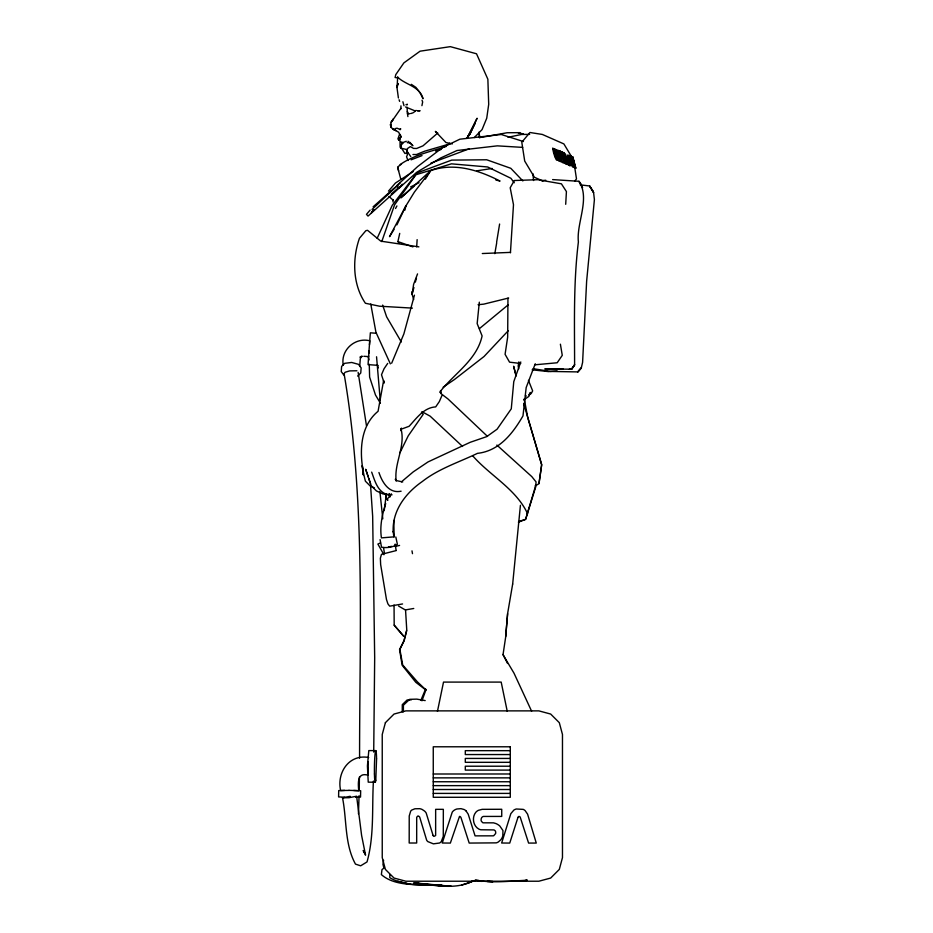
<?xml version="1.0" encoding="UTF-8"?>
<svg xmlns="http://www.w3.org/2000/svg" width="933" height="933" viewBox="0 0 933 933"><rect width="100%" height="100%" fill="white"/><g stroke="black" fill="none" stroke-linecap="round" stroke-linejoin="round"><path stroke-width="1.4" d="M376.57 758.891L375.789 780.303M402.263 711.844L402.286 704.66L407.138 699.96L411.301 699.855M403.383 711.856L403.418 705.208L409.669 699.33L416.829 699.132L425.191 700.59M393.808 520.439L394.134 537.035M359.252 790.123L359.392 777.049M359.578 758.179C359.52 630.008 365.818 500.496 344.067 373.632L345.14 372.255L349.63 370.902L356.907 370.763M373.422 781.073C371.847 807.943 374.413 835.781 367.019 861.929L360.663 865.812L355.485 864.121C344.44 844.085 346.913 819.664 342.516 797.797L350.19 796.292M373.713 752.08L374.681 657.847L372.664 516.229L370.599 486.081M358.459 813.926L359.065 795.721M507.949 298.21L507.669 337.093L505.08 354.318L509.558 362.167L520.731 363.485M368.08 761.725L368.08 773.958M407.15 107.26L407.266 112.31L407.406 111.657M505.651 636.703L507.61 613.599L512.66 584.046M368.663 355.951L368.628 356.628L363.847 356.278M565.701 204.292L566.424 191.58L561.409 183.824L537.735 179.707L514.305 180.512L510.199 187.778L513.488 204.724L510.433 252.796M416.689 246.837L417.133 239.641M369.001 351.03L368.057 364.616L377.9 365.339M368.803 353.374L370.354 332.824L375.976 333.233M343.239 365.095C340.487 349.933 355.205 337.035 369.783 340.802L369.468 344.755M359.718 366.459L360.301 358.715L361.642 356.196L359.963 357.269L362.471 356.336M535.869 484.997L525.606 519.308L518.713 521.547M402.881 101.755L404.024 105.732M407.896 116.578L407.499 113.954M392.98 201.971L393.166 199.709M479.317 302.175L477.16 323.599L482.104 335.927C476.856 360.173 453.974 373.608 439.676 392.257M397.691 76.704L397.061 87.504L398.064 83.725M520.427 505.313L512.66 584.093M507.622 613.646L505.698 636.854L503.027 654.709L513.99 673.148L531.612 711.191M384.209 510.561L386.367 493.965M385.807 498.723L386.367 494.478M539.006 483.201L541.688 464.611L527.693 417.378L524.253 398.834M383.58 860.203L382.962 864.296L383.883 868.11L382.005 869.603L381.352 874.594C391.802 883.866 408.106 884.659 421.553 884.752M496.624 242.16L499.61 224.025M518.876 361.899L518.188 366.051L518.713 368.897M494.817 253.648L496.694 242.848M400.047 142.003L400.117 147.157L400.898 148.184L407.324 149.642C404.794 148.137 409.051 154.505 406.531 156.744L408.024 160.546M402.473 142.271L402.671 143.437L397.913 138.947L399.592 134.13L398.671 132.241L392.548 128.626L395.919 130.643L394.088 129.827M421.926 105.662L422.661 101.965L422.019 100.239M437.46 711.331L443.513 682.093L501.184 682.093L507.249 711.331M409.774 143.32L409.972 142.364M399.266 243.373L397.901 241.589L399.732 233.39M404.922 210.123L405.832 206.018L414.369 192.14L430.673 170.634C454.243 162.342 478.827 170.121 500.053 181.084L495.831 179.964M389.866 874.536L389.772 877.673C400.863 884.192 414.66 885.184 427.326 884.916M401.202 145.805L400.735 147.857L401.82 142.936L406.31 141.291M398.624 170.972L397.796 166.89L401.528 164.045M406.543 630.615L403.896 640.831L399.546 649.566L402.146 665.229L415.791 682.291L425.996 690.105L425.6 689.032L420.865 700.321M413.914 287.527L412.106 294.35L413.692 299.493M415.36 282.081L416.456 277.987M400.619 128.754L400.397 129.547L396.968 128.183L395.021 128.672M414.45 295.166L403.872 333.897L391.65 363.252M385.714 503.552C382.203 514.573 379.614 526.294 381.434 537.875L393.819 536.872L393.201 531.344L393.213 532.067C392 510.864 405.563 493.079 422.264 481.545C438.65 468.669 458.873 462.301 477.463 453.356C499.237 450.966 512.753 433.53 522.981 415.896L526.177 387.557L535.262 363.73M518.375 522.165L525.606 519.401L535.694 486.968L536.043 481.894L531.787 476.6L496.869 445.076M381.76 241.6L394.566 204.852L415.92 174.774L451.409 163.835L487.632 166.972L510.876 178.273L514.258 182.775M520.789 361.969L513.768 381.655L511.272 408.829L497.091 429.203L486.699 436.632L470.232 442.289L428.025 461.928L413.272 471.853L401.435 481.836M398.018 83.527L396.863 86.699L398.403 97.977M421.949 700.811L425.914 689.919L417.366 681.801L402.706 664.984L399.884 649.38L404.187 640.668L406.788 630.451L405.575 610.462M417.541 273.894L413.611 284.343L412.106 294.35L411.989 291.667M441.915 395.557L439.35 401.552L435.699 406.893C423.85 407.546 416.538 418.287 409.109 426.288L401.097 429.238L400.805 430.614L401.423 428.119L401.097 429.238C405.587 446.779 393.808 463.654 396.198 480.985L395.335 479.189L396.047 480.495L402.706 481.964M377.165 238.288L392.28 205.26L416.829 173.06L451.712 160.103L486.688 159.776L510.794 168.302L522.853 180.932M396.887 224.888L405.832 206.018L389.504 236.679L394.076 229.343M399.977 452.68L408.246 435.828L423.209 414.334L421.459 412.386M407.068 104.893L407.371 104.263L405.972 104.706M395.545 208.502L396.91 205.936M467.13 137.944L477.078 118.246L469.859 134.247L467.13 137.944L474.967 123.436L469.859 134.247L467.795 136.031M400.875 108.38L391.067 122.48L390.892 127.296L394.158 129.862M425.343 179.194L430.673 170.634L400.817 197.866L414.194 186.005M529.163 394.472L530.48 392.466L528.789 396.478L523.611 399.93M387.685 363.415L384.046 368.757L381.504 374.739L384.163 383.055L383.615 380.547L378.075 411.278C357.84 427.92 359.333 458.126 365.409 481.195L369.993 485.778L374.471 487.959M563.287 369.141L544.837 368.932L571.602 369.211L574.6 364.838C574.576 323.984 573.352 282.734 578.39 241.939C576.256 222.964 590.449 198.612 578.985 181.305L552.628 179.591M371.194 213.109L373.911 209.972M387.848 498.397L391.324 493.802M390.682 191.218L389.656 192.396M407.22 113.453L408.083 112.392M571.602 369.211L574.6 364.838L571.602 369.211L569.352 369.153M574.681 181.095L576.489 178.926L573.62 160.138M370.098 210.123L366.482 214.345L368.034 216.083L416.608 172.372L440.901 157.864L457.007 150.516L497.312 145.851L522.667 147.391M388.455 191.137L395.475 183.008L413.156 171.579M397.773 185.259L372.045 209.447M402.31 184.221L398.799 188.011L396.7 185.679L417.727 166.506L442.825 147.391L459.864 139.192L501.278 134.492L523.425 141.524M508.345 330.62L484.052 356.499L454.383 379.568L443.14 387.195M401.831 144.114L402.776 143.146M474.291 137.548L482.058 129.617L486.734 118.211L488.705 104.333L487.866 79.235L476.518 53.776L450.324 46.65L420.083 51.187L403.861 62.908L395.802 74.57L395.091 77.509L398.508 77.94C406.252 84.903 419.873 86.559 423.034 98.7L420.142 92.973L415.896 87.375L411.301 84.32M357.666 376.116L360.744 373.013L361.141 367.859L358.494 364.337L351.694 362.459L344.697 363.322L341.618 366.424L341.233 371.579L343.869 375.101M373.107 206.823L393.796 188.443M399.872 129.617L400.549 128.976M371.649 211.861L373.69 209.995M393.388 188.967L400 183.16M399.324 186.985L391.219 194.122M437.752 132.999L423.022 145.828L416.643 148.475L413.529 148.405L410.357 146.609L407.593 148.475L406.741 150.924L410.777 156.569M413.96 112.205L416.106 110.374M479.41 328.638L508.077 304.939M400.07 164.616C413.739 155.03 430.731 151.613 446.371 146.388M529.023 394.974L531.215 393.516L532.65 390.892L528.44 380.337M535.145 485.848L538.994 483.761L541.665 464.879L523.705 403.557M400.385 139.029L398.613 139.962L400.898 136.801L399.849 138.772L400.758 137.046L400.175 134.434L400.863 136.463M410.578 186.95L419.034 182.716M407.698 152.336L404.945 153.49L401.552 148.184M417.657 816.165L416.829 817.121A2.286 2.286 0 0 0 416.689 817.74L416.678 843.012L409.19 843.012L409.225 815.99L410.637 811.244A5.68 5.68 0 0 1 411.733 810.066L414.893 808.783L419.71 808.689A9.447 9.447 0 0 1 422.206 809.494L424.515 811.034A8.84 8.84 0 0 1 426.194 813.028L432.982 835.128M380.501 542.889L377.888 544.067L383.941 554.738M475.06 880.46L467.48 883.178L473.532 880.635C454.942 890.782 433.355 884.577 413.541 883.096L441.204 885.604L426.299 884.636L430.638 884.811M430.953 163.1L469.019 148.883M411.15 159.811L422.019 155.613M473.463 881.009L476.005 880.146M410.823 113.534L413.191 112.776M461.858 884.939L468.459 882.863M435.571 151.088L441.111 149.443M508.66 298.012L483.772 304.135L478.069 304.706M396.327 550.552L381.469 554.33L380.372 558.237L380.641 564.512L386.46 599.452L387.906 603.861L389.679 606.158L402.566 603.954M395.499 546.376L399.569 545.432M507.984 137.291L521.605 134.457L529.664 134.364M481.661 137.326L507.109 132.743L520.008 132.649M527.238 880.192L524.847 880.67L527.075 880.251C510.876 880.974 493.72 883.224 477.696 880.379M388.455 546.971L391.568 546.365M401.108 491.201C388.944 493.872 382.192 482.256 378.938 472.495M413.751 608.479L405.295 609.937L398.613 606.065M407.779 114.013L409.855 113.674M476.775 170.832L492.192 168.453M392.058 494.805L389.726 495.12C377.97 493.44 375.089 481.463 371.672 472.121M541.676 180.64L545.782 180.244M534.714 364.826L557.199 362.762L562.272 355.345L560.395 344.195M557.141 370.879L548.557 371.602L532.16 369.818M510.526 252.388L482.303 253.531M344.639 790.403L340.627 790.589C336.591 772.547 349.175 753.887 368.687 757.491M355.671 797.295L360.535 797.074L360.663 790.729L348.954 790.356M426.614 884.846L422.579 884.904L441.379 885.137M510.293 750.668L465.299 750.668L465.299 754.552L510.293 754.552M510.293 758.436L465.299 758.436L465.299 762.319L510.293 762.319M510.293 766.215L465.299 766.215L465.299 770.098L510.293 770.098M433.262 774.005L510.293 773.982M433.262 777.865L510.293 777.865M433.262 781.749L510.293 781.749M433.262 785.633L510.293 785.633M433.262 789.516L510.293 789.516M349.082 790.403L338.714 790.578L338.597 796.922L344.697 797.214M433.262 793.4L510.293 793.4M433.53 884.927L441.88 885.125M437.857 885.114L441.531 885.125M375.812 750.622L368.803 750.587L367.427 765.935L368.232 782.169L375.229 782.216M368.36 775.265C357.129 771.941 358.004 782.822 358.75 790.717L353.7 790.473M412.969 154.505L416.41 154.563L424.69 151.181L449.776 143.892L449.613 143.215M417.238 110.7L420.083 110.759L417.692 110.794M412.421 308.112L379.579 306.211L365.409 303.26C352.662 284.588 352.114 259.152 359.45 238.288L365.841 230.696L367.555 230.323L380.792 241.157L418.882 246.86M479.819 880.869L475.888 880.041M431.781 885.125L451.21 886.28L415.313 882.991L431.781 885.125L430.498 884.962M407.208 142.621L409.412 142.842M389.189 494.618L382.996 493.942L376.454 490.945L371.171 485.731L368.757 478.419M518.293 132.929L523.471 133.897M580.221 184.839L589.598 185.982L593.586 192.548L594.403 199.592L586.635 281.206L582.6 362.389L581.282 367.964L577.772 371.905L550.528 371.439L533.105 368.687M482.069 881.405L478.804 880.95L479.83 881.102M342.516 797.797L348.954 797.715L356.628 796.222L361.607 835.432L365.573 855.176L363.217 850.488L364.733 853.194M452.353 143.892L445.974 142.551L435.349 131.378L437.507 133.326M414.998 110.864L405.563 106.968M397.901 241.589L412.899 246.883M542.901 181.025L534.434 177.282L524.708 161.071L521.792 142.248L529.932 132.498L542.306 134.434L563.882 143.927L572.874 158.89M525.442 395.592L526.364 396.035M422.031 411.71L430.148 416.165L462.546 446.452M440.551 393.283L447.933 398.916L487.493 436.387M393.411 200.408L388.933 196.443M408.036 141.233L412.887 145.735L410.707 143.274M472.891 456.015C490.198 475.725 516.357 489.265 527.6 513.768M385.819 497.825L387.778 499.831M385.796 498.234L387.766 500.31M465.987 810.847L468.191 814.147L475.072 835.863L493.009 835.84A2.764 2.764 0 0 0 493.755 835.676L495.563 833.589A3.37 3.37 0 0 0 495.715 832.586L495.598 831.665A2.682 2.682 0 0 0 495.295 830.988A2.542 2.542 0 0 0 495.05 830.65L494.187 830.02A2.228 2.228 0 0 0 493.639 829.915L480.915 829.775A7.476 7.476 0 0 1 478.851 829.075C473.031 825.95 471.701 817.168 475.877 812.211A8.63 8.63 0 0 1 478.384 810.334L482.163 809.331L501.732 809.273L501.732 816.422L483.586 816.433A2.193 2.193 0 0 0 483.142 816.527A2.379 2.379 0 0 0 482.524 816.818L482.303 816.993A3.405 3.405 0 0 0 481.813 817.483A4.012 4.012 0 0 0 481.125 819.244L481.101 820.224A3.126 3.126 0 0 0 481.323 821.122L482.618 822.603A2.181 2.181 0 0 0 483.411 822.824L493.534 822.848L496.064 823.606A15.243 15.243 0 0 1 499.785 825.973L502.969 830.557L502.805 835.875A11.091 11.091 0 0 1 502.012 837.904A11.534 11.534 0 0 1 500.729 839.863L498.199 842.067A7.464 7.464 0 0 1 496.181 842.861L469.194 843.07L460.867 817.261L459.911 816.422A1.26 1.26 0 0 0 459.491 816.445L450.347 843.07L442.265 843.012L452.225 812.188A7.196 7.196 0 0 1 454.009 810.38L454.488 810.066A9.365 9.365 0 0 1 456.937 808.993L460.972 808.654L464.168 809.541A7.569 7.569 0 0 1 465.987 810.847M394.181 625.168L403.476 635.968L394.181 625.168L394.053 605.004M401.33 342.003L386.624 316.835L382.658 305.091M380.419 403.231L375.486 394.997L369.62 377.095L369.258 364.232M390.356 363.858L375.929 332.241L370.763 303.995M502.992 654.453L507.575 663.48M395.814 536.976L397.376 544.277C392.91 547.391 386.845 548.114 381.55 547.228L380.081 539.624M440.516 390.589L441.332 392.851M370.588 483.889L365.678 469.264L368.278 477.02M399.102 99.761L399.616 101.382M516.229 375.917L513.616 366.237L515.704 374.646M397.668 167.427L400.735 178.914M389.236 494.455L389.912 497.091M389.213 493.58L389.901 496.321M377.632 365.304L378.285 367.94M368.185 356.476L369.036 359.928M478.886 132.486L479.994 137.757M411.989 550.855L412.491 553.666M383.498 547.531L384.431 553.117M571.078 164.616C570.529 170.949 565.293 146.878 569.282 157.759C566.413 152.091 570.868 168.313 570.401 162.96L570.891 163.648A5.586 0.723 74.4 0 1 571.136 164.744M358.132 372.36L366.471 425.775M395.219 544.604L396.093 550.272M395.172 544.114L395.592 546.948M379.918 491.796L382.798 518.83M532.871 173.585L533.583 180.524M376.547 356.768L380.244 400.385M478.967 132.241L479.445 137.699M401.003 108.776L400.933 105.861M418.299 816.072A1.306 1.306 0 0 1 418.765 816.223L419.523 816.865A2.134 2.134 0 0 1 419.768 817.355L426.673 840.236A6.484 6.484 0 0 0 427.85 841.613L433.379 843.84L439.455 843.035A6.216 6.216 0 0 0 441.262 841.613L443.28 836.376L443.338 809.331L435.653 809.331L435.641 835.536L433.903 836.411A1.784 1.784 0 0 1 433.577 836.19L433.25 835.793A1.656 1.656 0 0 1 433.029 835.362M375.789 780.28A16.153 1.073 -89.2 0 1 374.436 773.993M374.448 773.923A15.639 1.085 -89 0 1 375.241 752.558A16.188 1.085 -88.8 0 1 376.57 758.856M560.71 161.211L560.441 161.759L559.427 159.916L556.558 149.583L559.998 159.893L558.027 150.236L560.71 161.211M566.937 159.508L568.698 165.258L566.366 160.021L567.264 164.616L564.162 152.93L565.585 154.33L566.937 159.508M552.872 148.254C552.837 154.038 559.473 167.858 555.415 154.178L554.692 153.852L555.835 158.015L553.526 149.781L554.599 151.204L552.872 148.254M557.304 155.263C562.167 172.36 554.272 145.361 557.607 160.359L554.517 148.674L555.963 150.073L557.304 155.263M570.063 157.257L572.419 165.351L570.063 157.257M569.445 155.496C573.294 176.489 575.194 164.22 569.445 155.496M566.331 158.12L565.001 154.901L566.331 158.12M556.698 153.875L555.368 150.656L556.698 153.945M385.399 722.678L382.238 734.481L382.238 857.614L385.399 869.416L394.041 878.058L405.843 881.219L538.866 881.219L550.668 878.058L559.31 869.416L562.471 857.614L562.471 734.481L559.31 722.678L550.668 714.048L538.866 710.876L405.843 710.876L394.041 714.048L385.399 722.678M517.967 817.39L509.745 843.07L501.662 843.012L510.829 813.658L513.885 810.066A9.365 9.365 0 0 1 516.334 808.993L523.226 809.378A7.557 7.557 0 0 1 525.104 810.59L527.588 814.147L536.265 843.07L528.591 843.07L520.369 817.623A1.994 1.994 0 0 0 520.101 816.946L519.168 816.422A1.178 1.178 0 0 0 518.573 816.573L517.967 817.39M391.3 122.025L393.26 119.132L391.3 122.025M581.282 367.964L577.772 371.905L581.282 367.964M510.293 746.785L433.262 746.785L433.262 797.283L510.293 797.283L510.293 746.785M492.904 881.615L487.154 881.393L492.904 881.615M409.692 884.157L397.843 881.358L409.692 884.157M575.148 168.068L572.034 158.598L574.157 167.637L571.054 155.963L574.087 164.488L572.792 156.721L575.883 168.395L573.142 159.077L575.148 168.068M569.037 163.368L569.643 165.666L569.037 163.368M559.998 151.099L558.727 150.54L561.829 162.225L563.124 162.797L561.701 160.511L559.59 152.58L560.488 152.977L559.998 151.099M561.783 151.869L560.418 151.274L564.395 163.357L561.783 151.869M563.579 152.674L562.319 152.126L565.421 163.811L566.704 164.371L565.281 162.085L563.182 154.155L564.08 154.551L563.579 152.674M592.525 190.367L589.598 185.982L593.586 192.548L592.525 190.367M581.002 184.349L578.985 181.305L582.565 187.766L581.002 184.349M390.892 127.296L390.461 124.474L390.892 127.296M363.217 474.71L362.307 465.742L363.217 474.71"/></g></svg>
